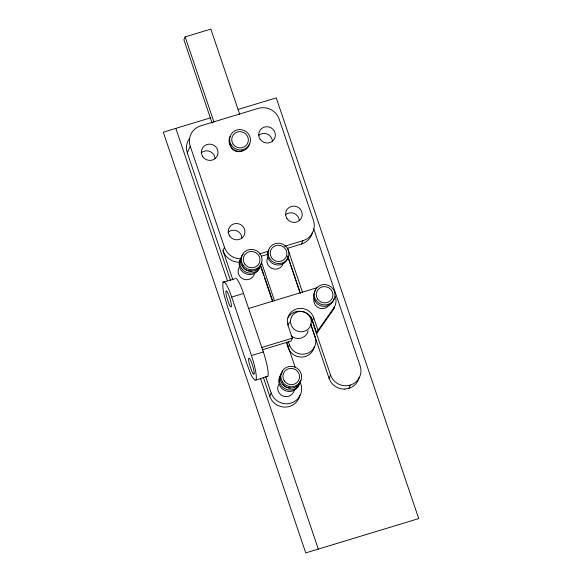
<?xml version="1.0" encoding="UTF-8"?>
<svg xmlns="http://www.w3.org/2000/svg" width="582" height="582" viewBox="0 0 582 582"><rect width="100%" height="100%" fill="white"/><g stroke="black" fill="none" stroke-linecap="round" stroke-linejoin="round"><path stroke-width="0.87" d="M234.866 278.763L223.001 282.365C222.062 290.636 225.314 298.777 227.526 306.627L247.321 365.089C249.569 370.239 250.718 376.67 255.236 380.366L267.858 376.198A20.945 3.434 73.1 0 0 263.333 351.935L243.538 293.474A20.945 3.434 73.1 0 0 235.623 278.189M239.682 114.261L210.837 29.1L185.141 36.906L183.897 39.772L212.154 123.209M230.436 280.197L187.331 152.899L190.234 146.213A16.754 16.231 23.5 0 1 200.768 125.821L258.095 108.412A16.754 16.231 23.5 0 1 279.185 119.194L313.429 220.316A16.754 16.231 23.5 0 1 302.895 240.708L301.44 244.054L287.61 248.259L302.684 292.775M232.88 279.862L223.008 250.718L224.485 247.335L190.234 146.213M314.309 346.785A13.612 13.182 23.5 0 1 301.854 357.079A13.612 13.182 23.5 0 1 288.185 347.73L289.436 344.864L288.272 341.423M287.959 317.532A13.612 13.182 23.5 0 1 301.047 311.326A13.612 13.182 23.5 0 1 312.505 320.573L316.79 333.239L318.041 330.372L313.749 317.707A13.612 13.182 23.5 0 0 296.609 308.947A13.612 13.182 23.5 0 0 288.054 325.513L292.339 338.178L291.095 341.045L262.206 349.818M299.897 395.214A15.707 15.212 23.5 0 1 298.566 398.961L296.282 402.213A15.707 15.212 23.5 0 1 281.455 406.716L277.599 405.327A15.707 15.212 23.5 0 1 269.757 396.313L271.197 393.003L265.683 376.721M312.505 320.573L313.749 317.707M316.79 333.239L333.311 309.704L334.555 306.838A13.961 13.524 23.5 0 0 335.305 296.478M344.828 389.089A15.714 15.212 23.6 0 1 330.845 381.938L329.063 378.3L330.518 374.954L310.803 316.739M344.828 389.06L348.836 388.398L350.284 385.073A15.707 15.205 22.9 0 0 360.163 365.954L313.72 228.806M318.041 330.372L334.555 306.838M267.858 376.198L267.094 376.765L266.658 376.467M348.836 388.398L352.51 386.761A15.714 15.212 23.6 0 0 359.203 377.216M301.44 244.054L303.455 243.305A16.754 16.231 23.5 0 0 312.49 232.116M210.458 117.855L163.28 132.187L305.754 552.9L418.72 518.591L276.246 97.878L238.162 109.445M259.47 253.905L269.022 251.002M284.656 246.251L302.895 240.708M261.347 256.233L268.12 254.174M223.001 282.365A20.945 3.434 73.1 0 1 231.68 297.075L243.538 293.474M248.274 308.584L317.728 287.493M261.427 347.57L292.339 338.178M256 379.799A20.945 3.434 73.1 0 0 251.475 355.537L263.333 351.935M287.748 256.204L300.276 293.19M310.759 324.159L315.131 337.065A13.612 13.182 23.5 0 1 306.568 353.63A13.612 13.182 23.5 0 1 289.436 344.864M287.683 256.116L300.21 293.117M310.701 324.094L329.063 378.3M185.141 36.906L213.987 122.067M261.471 262.286L274.58 300.996M260.547 265.006L272.725 300.959M286.642 342.056L295.336 367.737M299.977 381.436L300.85 384.004A15.707 15.212 23.5 0 1 300.006 395.651L297.722 398.91A15.707 15.212 23.5 0 1 282.896 403.413L279.04 402.024A15.707 15.212 23.5 0 1 271.197 393.003M260.51 266.01L263.719 275.475M264.592 278.058L272.456 301.28M286.73 343.431L288.185 347.73M263.355 377.391L269.757 396.313M175.829 128.375L227.402 280.655M260.62 378.737L318.303 549.088M231.68 297.075L251.475 355.537M258.408 135.511A8.374 8.112 23.5 0 1 272.463 141.251M240.577 258.845A16.754 16.231 23.5 0 1 224.485 247.335M239.828 262.213A16.754 16.231 23.5 0 1 223.008 250.718M285.296 214.889A8.374 8.112 23.5 0 1 299.352 220.636M187.331 152.899A16.754 16.231 23.5 0 1 189.325 138.654M294.186 390.318A8.374 8.112 23.5 0 1 283.303 396.146A8.374 8.112 23.5 0 1 278.567 384.687M254.596 273.402A8.374 8.112 23.5 0 1 243.705 279.229A8.374 8.112 23.5 0 1 238.969 267.771M201.088 152.921A8.374 8.112 23.5 0 1 215.144 158.668M227.969 232.298A8.374 8.112 23.5 0 1 242.025 238.045M242.985 150.483A8.374 8.112 23.5 0 1 230.072 143.878M350.291 385.073A15.707 15.212 23.6 0 1 330.511 374.954M300.814 380.228A10.469 10.141 23.5 0 1 285.951 386.972A10.469 10.141 23.5 0 1 282.808 371.018M260.394 265.225A10.469 10.141 23.5 0 1 245.939 272.158A10.469 10.141 23.5 0 1 241.814 256.691M259.768 266.658A10.469 10.141 23.5 0 1 244.906 273.394A10.469 10.141 23.5 0 1 241.763 257.448M252.122 270.921A8.374 8.112 23.5 0 1 242.534 266.018M249.642 143.456A10.469 10.141 23.5 0 1 236.03 150.745A10.469 10.141 23.5 0 1 230.108 136.421M261.223 263.311A10.469 10.141 23.5 0 1 246.361 270.055A10.469 10.141 23.5 0 1 243.211 254.101M299.985 382.141A10.469 10.141 23.5 0 1 285.122 388.878A10.469 10.141 23.5 0 1 281.979 372.931M299.359 383.574A10.469 10.141 23.5 0 1 284.911 390.515A10.469 10.141 23.5 0 1 280.786 375.041M290.28 388.019A8.374 8.112 23.5 0 1 282.823 384.207M308.205 330.569A10.469 10.141 23.5 0 1 291.087 335.77M288.003 325.171A10.469 10.141 23.5 0 1 289.625 322.035M283.201 263.537A8.374 8.112 23.5 0 1 272.15 268.549A8.374 8.112 23.5 0 1 267.756 257.222M288.119 257.099A10.469 10.141 23.5 0 1 274.515 264.381A10.469 10.141 23.5 0 1 268.593 250.056M334.279 307.231A13.961 13.524 23.5 0 1 333.311 309.704M329.23 304.903A8.374 8.112 23.5 0 1 313.96 298.661M334.206 298.45A10.469 10.141 23.5 0 1 319.751 305.39A10.469 10.141 23.5 0 1 315.626 289.923M311.305 321.235L311.108 323.883A10.469 10.141 23.5 0 1 293.99 329.085L292.208 327.033A10.469 10.141 23.5 0 1 297.598 311.872A10.469 10.141 23.5 0 1 311.305 321.235M254.145 373.193L254.021 373.95A8.374 1.375 73.1 0 1 251.977 371.709L249.343 363.917A8.374 1.375 73.1 0 1 250.1 359.298L250.777 360.607A8.374 1.375 73.1 0 1 254.145 373.193M226.74 291.226L226.274 290.905A8.374 1.375 73.1 0 0 226.573 296.689L229.213 304.481A8.374 1.375 73.1 0 0 231.069 303.091L230.654 301.17A8.374 1.375 73.1 0 0 226.74 291.226M260.103 139.207A8.374 8.112 23.5 0 0 274.508 138.683A8.374 8.112 23.5 0 0 266.549 126.716A8.374 8.112 23.5 0 0 260.103 139.207M286.984 218.585A8.374 8.112 23.5 0 0 301.396 218.061A8.374 8.112 23.5 0 0 293.43 206.101A8.374 8.112 23.5 0 0 286.984 218.585M284.278 380.861A8.374 8.112 23.5 0 0 298.69 380.337A8.374 8.112 23.5 0 0 290.724 368.377A8.374 8.112 23.5 0 0 284.278 380.861M244.68 263.944A8.374 8.112 23.5 0 0 259.092 263.42A8.374 8.112 23.5 0 0 251.133 251.453A8.374 8.112 23.5 0 0 244.68 263.944M202.776 156.616A8.374 8.112 23.5 0 0 217.188 156.092A8.374 8.112 23.5 0 0 209.229 144.132A8.374 8.112 23.5 0 0 202.776 156.616M229.657 236.001A8.374 8.112 23.5 0 0 244.069 235.477A8.374 8.112 23.5 0 0 236.11 223.51A8.374 8.112 23.5 0 0 229.657 236.001M233.098 144.089A8.374 8.112 23.5 0 0 247.51 143.565A8.374 8.112 23.5 0 0 239.551 131.605A8.374 8.112 23.5 0 0 233.098 144.089M282.539 381.945A10.469 10.141 23.5 0 0 300.552 381.29A10.469 10.141 23.5 0 0 290.6 366.34A10.469 10.141 23.5 0 0 282.539 381.945M231.36 145.173A10.469 10.141 23.5 0 0 249.372 144.518A10.469 10.141 23.5 0 0 239.428 129.568A10.469 10.141 23.5 0 0 231.36 145.173M242.941 265.028A10.469 10.141 23.5 0 0 260.954 264.373A10.469 10.141 23.5 0 0 251.009 249.416A10.469 10.141 23.5 0 0 242.941 265.028M271.583 257.724A8.374 8.112 23.5 0 0 285.995 257.2A8.374 8.112 23.5 0 0 278.036 245.24A8.374 8.112 23.5 0 0 271.583 257.724M269.844 258.808A10.469 10.141 23.5 0 0 287.857 258.161A10.469 10.141 23.5 0 0 277.905 243.203A10.469 10.141 23.5 0 0 269.844 258.808M317.663 299.083A8.374 8.112 23.5 0 0 332.075 298.559A8.374 8.112 23.5 0 0 324.116 286.599A8.374 8.112 23.5 0 0 317.663 299.083M315.924 300.167A10.469 10.141 23.5 0 0 333.944 299.512A10.469 10.141 23.5 0 0 323.992 284.562A10.469 10.141 23.5 0 0 315.924 300.167"/></g></svg>
